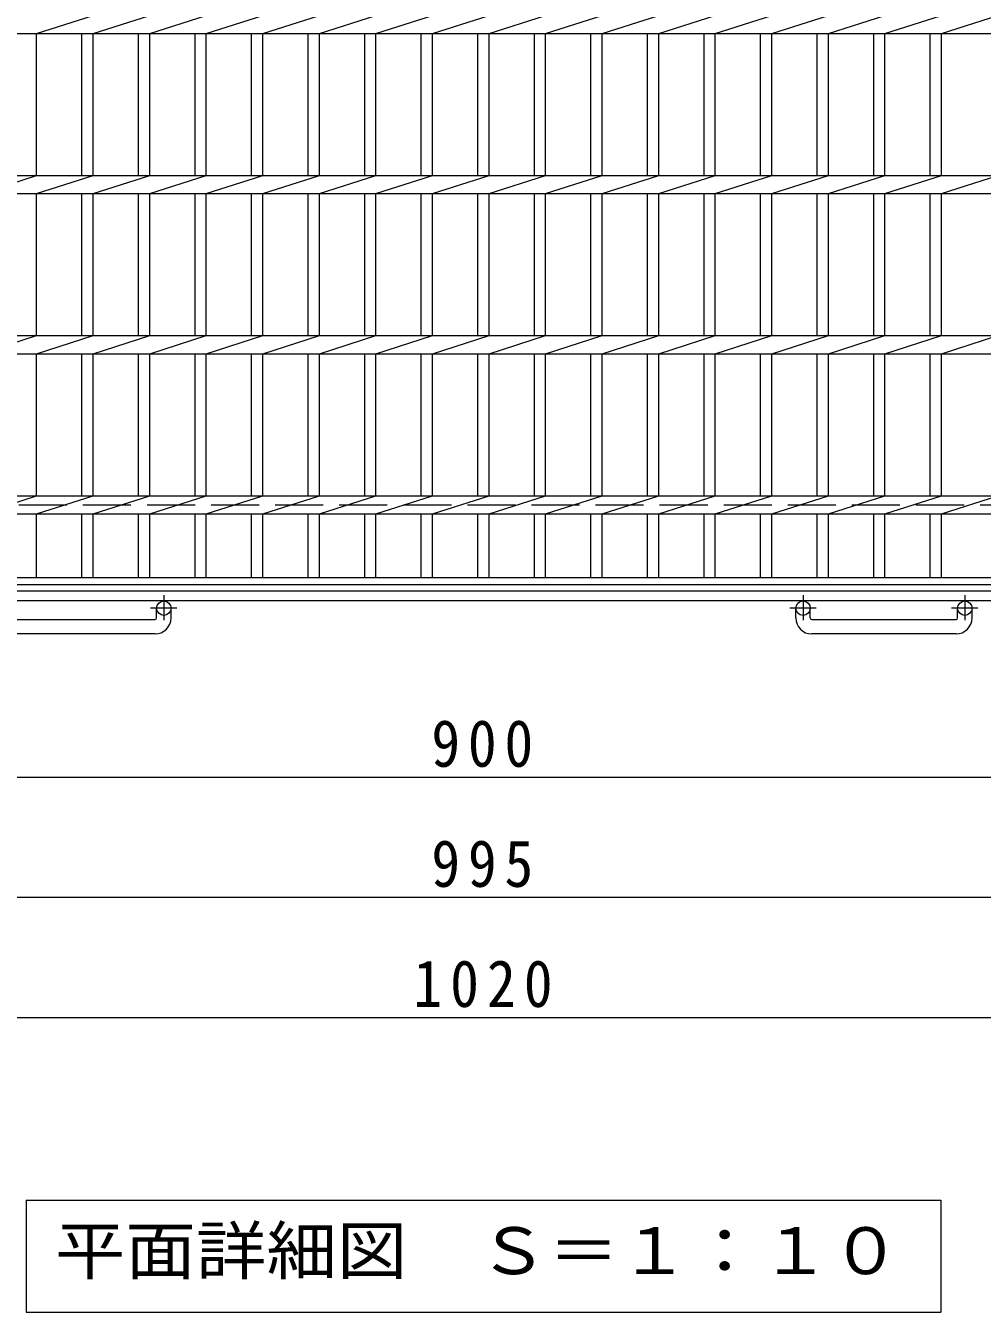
# Model space of a CAD drawing. Units: millimetres at full size, sheet at 1:10. Extents: x -1583 to 1722, y -1939 to 1679.
# Drawn here: x -1073 to -476, y 17 to 820 of the extents above; entities that cross this region are included whole.
import ezdxf
from ezdxf.enums import TextEntityAlignment as Align

# ---------------------------------------------------------------- set-up
doc = ezdxf.new("R2010")
doc.units = ezdxf.units.MM
doc.header["$LTSCALE"] = 10
doc.linetypes.add('CHAIN1', pattern=[8, 5, -1, 1, -1])
doc.linetypes.add('DASHED3', pattern=[4, 3, -1])
for name, color, linetype, lineweight in [('C-1', 2, 'Continuous', 9), ('C-2', 3, 'Continuous', 9), ('C-4', 7, 'Continuous', 9), ('C-5', 7, 'Continuous', 9)]:
    doc.layers.add(name, color=color, linetype=linetype, lineweight=lineweight)
doc.styles.add('ＭＳ ゴシック', font='')
doc.styles.get('ＭＳ ゴシック').set_extended_font_data('MS Gothic')

msp = doc.modelspace()

# ---------------------------------------------------------------- linework, layer by layer
at = {"layer": 'C-1'}
for p, q in [((-283.27, 467.31), (-1291.07, 467.31)), ((-277.07, 461.31), (-1297.07, 461.31)), ((-991.07, 450.71), (-991.07, 456.81)), ((-982.07, 450.71), (-982.07, 456.81)), ((-592.07, 450.71), (-592.07, 456.81)), ((-583.07, 450.71), (-583.07, 456.81)), ((-491.07, 450.71), (-491.07, 456.81)), ((-482.07, 450.71), (-482.07, 456.81)), ((-1082.07, 449.71), (-992.07, 449.71)), ((-582.07, 449.71), (-492.07, 449.71)), ((-992.07, 440.71), (-1082.07, 440.71)), ((-492.07, 440.71), (-582.07, 440.71))]:
    msp.add_line(p, q, dxfattribs=at)
at = {"layer": 'C-1', "linetype": 'CHAIN1'}
for p, q in [((-986.57, 464.92), (-986.57, 449.32)), ((-587.57, 464.92), (-587.57, 449.32)), ((-486.57, 464.92), (-486.57, 449.32)), ((-978.41, 456.81), (-994.81, 456.81)), ((-579.41, 456.81), (-595.81, 456.81)), ((-478.41, 456.81), (-494.81, 456.81))]:
    msp.add_line(p, q, dxfattribs=at)
at = {"layer": 'C-1', "linetype": 'DASHED3'}
msp.add_lwpolyline([(-337.07, 1421.31), (-1237.07, 1421.31), (-1237.07, 521.31), (-337.07, 521.31)], dxfattribs=at)
at = {"layer": 'C-1'}
for centre in [(-986.57, 456.81), (-587.57, 456.81), (-486.57, 456.81)]:
    msp.add_circle(centre, 4.5, dxfattribs=at)
for centre, radius, start, end in [((-992.07, 450.71), 10, 270, 0), ((-992.07, 450.71), 1, 270, 0), ((-582.07, 450.71), 10, 180, 270), ((-582.07, 450.71), 1, 180, 270), ((-492.07, 450.71), 10, 270, 0), ((-492.07, 450.71), 1, 270, 0)]:
    msp.add_arc(centre, radius, start, end, dxfattribs=at)
at = {"layer": 'C-2'}
for p, q in [((-1065.97, 815.66), (-1030.67, 826.96)), ((-1030.67, 815.66), (-995.37, 826.96)), ((-995.37, 815.66), (-960.07, 826.96)), ((-960.07, 815.66), (-924.77, 826.96)), ((-924.77, 815.66), (-889.47, 826.96)), ((-889.47, 815.66), (-854.17, 826.96)), ((-854.17, 815.66), (-818.87, 826.96)), ((-818.87, 815.66), (-783.57, 826.96)), ((-783.57, 815.66), (-748.27, 826.96)), ((-748.27, 815.66), (-712.97, 826.96)), ((-712.97, 815.66), (-677.67, 826.96)), ((-677.67, 815.66), (-642.37, 826.96)), ((-642.37, 815.66), (-607.07, 826.96)), ((-607.07, 815.66), (-571.77, 826.96)), ((-571.77, 815.66), (-536.47, 826.96)), ((-536.47, 815.66), (-501.17, 826.96)), ((-501.17, 815.66), (-465.87, 826.96)), ((-1284.57, 815.66), (-289.57, 815.66)), ((-1065.97, 726.96), (-1065.97, 815.66)), ((-1037.67, 726.96), (-1037.67, 815.66)), ((-1030.67, 726.96), (-1030.67, 815.66)), ((-1002.37, 726.96), (-1002.37, 815.66)), ((-995.37, 726.96), (-995.37, 815.66)), ((-967.07, 726.96), (-967.07, 815.66)), ((-960.07, 726.96), (-960.07, 815.66)), ((-931.77, 726.96), (-931.77, 815.66)), ((-924.77, 726.96), (-924.77, 815.66)), ((-896.47, 726.96), (-896.47, 815.66)), ((-889.47, 726.96), (-889.47, 815.66)), ((-861.17, 726.96), (-861.17, 815.66)), ((-854.17, 726.96), (-854.17, 815.66)), ((-825.87, 726.96), (-825.87, 815.66)), ((-818.87, 726.96), (-818.87, 815.66)), ((-790.57, 726.96), (-790.57, 815.66)), ((-783.57, 726.96), (-783.57, 815.66)), ((-755.27, 726.96), (-755.27, 815.66)), ((-748.27, 726.96), (-748.27, 815.66)), ((-719.97, 726.96), (-719.97, 815.66)), ((-712.97, 726.96), (-712.97, 815.66)), ((-684.67, 726.96), (-684.67, 815.66)), ((-677.67, 726.96), (-677.67, 815.66)), ((-649.37, 726.96), (-649.37, 815.66)), ((-642.37, 726.96), (-642.37, 815.66)), ((-614.07, 726.96), (-614.07, 815.66)), ((-607.07, 726.96), (-607.07, 815.66)), ((-578.77, 726.96), (-578.77, 815.66)), ((-571.77, 726.96), (-571.77, 815.66)), ((-543.47, 726.96), (-543.47, 815.66)), ((-536.47, 726.96), (-536.47, 815.66)), ((-508.17, 726.96), (-508.17, 815.66)), ((-501.17, 726.96), (-501.17, 815.66)), ((-1284.57, 726.96), (-289.57, 726.96)), ((-1101.27, 715.66), (-1065.97, 726.96)), ((-1065.97, 715.66), (-1030.67, 726.96)), ((-1030.67, 715.66), (-995.37, 726.96)), ((-995.37, 715.66), (-960.07, 726.96)), ((-960.07, 715.66), (-924.77, 726.96)), ((-924.77, 715.66), (-889.47, 726.96)), ((-889.47, 715.66), (-854.17, 726.96)), ((-854.17, 715.66), (-818.87, 726.96)), ((-818.87, 715.66), (-783.57, 726.96)), ((-783.57, 715.66), (-748.27, 726.96)), ((-748.27, 715.66), (-712.97, 726.96)), ((-712.97, 715.66), (-677.67, 726.96)), ((-677.67, 715.66), (-642.37, 726.96)), ((-642.37, 715.66), (-607.07, 726.96)), ((-607.07, 715.66), (-571.77, 726.96)), ((-571.77, 715.66), (-536.47, 726.96)), ((-536.47, 715.66), (-501.17, 726.96)), ((-501.17, 715.66), (-465.87, 726.96)), ((-1284.57, 715.66), (-289.57, 715.66)), ((-1065.97, 626.96), (-1065.97, 715.66)), ((-1037.67, 626.96), (-1037.67, 715.66)), ((-1030.67, 626.96), (-1030.67, 715.66)), ((-1002.37, 626.96), (-1002.37, 715.66)), ((-995.37, 626.96), (-995.37, 715.66)), ((-967.07, 626.96), (-967.07, 715.66)), ((-960.07, 626.96), (-960.07, 715.66)), ((-931.77, 626.96), (-931.77, 715.66)), ((-924.77, 626.96), (-924.77, 715.66)), ((-896.47, 626.96), (-896.47, 715.66)), ((-889.47, 626.96), (-889.47, 715.66)), ((-861.17, 626.96), (-861.17, 715.66)), ((-854.17, 626.96), (-854.17, 715.66)), ((-825.87, 626.96), (-825.87, 715.66)), ((-818.87, 626.96), (-818.87, 715.66)), ((-790.57, 626.96), (-790.57, 715.66)), ((-783.57, 626.96), (-783.57, 715.66)), ((-755.27, 626.96), (-755.27, 715.66)), ((-748.27, 626.96), (-748.27, 715.66)), ((-719.97, 626.96), (-719.97, 715.66)), ((-712.97, 626.96), (-712.97, 715.66)), ((-684.67, 626.96), (-684.67, 715.66)), ((-677.67, 626.96), (-677.67, 715.66)), ((-649.37, 626.96), (-649.37, 715.66)), ((-642.37, 626.96), (-642.37, 715.66)), ((-614.07, 626.96), (-614.07, 715.66)), ((-607.07, 626.96), (-607.07, 715.66)), ((-578.77, 626.96), (-578.77, 715.66)), ((-571.77, 626.96), (-571.77, 715.66)), ((-543.47, 626.96), (-543.47, 715.66)), ((-536.47, 626.96), (-536.47, 715.66)), ((-508.17, 626.96), (-508.17, 715.66)), ((-501.17, 626.96), (-501.17, 715.66)), ((-1284.57, 626.96), (-289.57, 626.96)), ((-1101.27, 615.66), (-1065.97, 626.96)), ((-1065.97, 615.66), (-1030.67, 626.96)), ((-1030.67, 615.66), (-995.37, 626.96)), ((-995.37, 615.66), (-960.07, 626.96)), ((-960.07, 615.66), (-924.77, 626.96)), ((-924.77, 615.66), (-889.47, 626.96)), ((-889.47, 615.66), (-854.17, 626.96)), ((-854.17, 615.66), (-818.87, 626.96)), ((-818.87, 615.66), (-783.57, 626.96)), ((-783.57, 615.66), (-748.27, 626.96)), ((-748.27, 615.66), (-712.97, 626.96)), ((-712.97, 615.66), (-677.67, 626.96)), ((-677.67, 615.66), (-642.37, 626.96)), ((-642.37, 615.66), (-607.07, 626.96)), ((-607.07, 615.66), (-571.77, 626.96)), ((-571.77, 615.66), (-536.47, 626.96)), ((-536.47, 615.66), (-501.17, 626.96)), ((-501.17, 615.66), (-465.87, 626.96)), ((-1284.57, 615.66), (-289.57, 615.66)), ((-1065.97, 526.96), (-1065.97, 615.66)), ((-1037.67, 526.96), (-1037.67, 615.66)), ((-1030.67, 526.96), (-1030.67, 615.66)), ((-1002.37, 526.96), (-1002.37, 615.66)), ((-995.37, 526.96), (-995.37, 615.66)), ((-967.07, 526.96), (-967.07, 615.66)), ((-960.07, 526.96), (-960.07, 615.66)), ((-931.77, 526.96), (-931.77, 615.66)), ((-924.77, 526.96), (-924.77, 615.66)), ((-896.47, 526.96), (-896.47, 615.66)), ((-889.47, 526.96), (-889.47, 615.66)), ((-861.17, 526.96), (-861.17, 615.66)), ((-854.17, 526.96), (-854.17, 615.66)), ((-825.87, 526.96), (-825.87, 615.66)), ((-818.87, 526.96), (-818.87, 615.66)), ((-790.57, 526.96), (-790.57, 615.66)), ((-783.57, 526.96), (-783.57, 615.66)), ((-755.27, 526.96), (-755.27, 615.66)), ((-748.27, 526.96), (-748.27, 615.66)), ((-719.97, 526.96), (-719.97, 615.66)), ((-712.97, 526.96), (-712.97, 615.66)), ((-684.67, 526.96), (-684.67, 615.66)), ((-677.67, 526.96), (-677.67, 615.66)), ((-649.37, 526.96), (-649.37, 615.66)), ((-642.37, 526.96), (-642.37, 615.66)), ((-614.07, 526.96), (-614.07, 615.66)), ((-607.07, 526.96), (-607.07, 615.66)), ((-578.77, 526.96), (-578.77, 615.66)), ((-571.77, 526.96), (-571.77, 615.66)), ((-543.47, 526.96), (-543.47, 615.66)), ((-536.47, 526.96), (-536.47, 615.66)), ((-508.17, 526.96), (-508.17, 615.66)), ((-501.17, 526.96), (-501.17, 615.66)), ((-1178.77, 526.96), (-395.37, 526.96)), ((-1101.27, 515.66), (-1065.97, 526.96)), ((-1065.97, 515.66), (-1030.67, 526.96)), ((-1030.67, 515.66), (-995.37, 526.96)), ((-995.37, 515.66), (-960.07, 526.96)), ((-960.07, 515.66), (-924.77, 526.96)), ((-924.77, 515.66), (-889.47, 526.96)), ((-889.47, 515.66), (-854.17, 526.96)), ((-854.17, 515.66), (-818.87, 526.96)), ((-818.87, 515.66), (-783.57, 526.96)), ((-783.57, 515.66), (-748.27, 526.96)), ((-748.27, 515.66), (-712.97, 526.96)), ((-712.97, 515.66), (-677.67, 526.96)), ((-677.67, 515.66), (-642.37, 526.96)), ((-642.37, 515.66), (-607.07, 526.96)), ((-607.07, 515.66), (-571.77, 526.96)), ((-571.77, 515.66), (-536.47, 526.96)), ((-536.47, 515.66), (-501.17, 526.96)), ((-501.17, 515.66), (-465.87, 526.96)), ((-1178.77, 515.66), (-395.37, 515.66)), ((-1065.97, 475.81), (-1065.97, 515.66)), ((-1037.67, 475.81), (-1037.67, 515.66)), ((-1030.67, 475.81), (-1030.67, 515.66)), ((-1002.37, 475.81), (-1002.37, 515.66)), ((-995.37, 475.81), (-995.37, 515.66)), ((-967.07, 475.81), (-967.07, 515.66)), ((-960.07, 475.81), (-960.07, 515.66)), ((-931.77, 475.81), (-931.77, 515.66)), ((-924.77, 475.81), (-924.77, 515.66)), ((-896.47, 475.81), (-896.47, 515.66)), ((-889.47, 475.81), (-889.47, 515.66)), ((-861.17, 475.81), (-861.17, 515.66)), ((-854.17, 475.81), (-854.17, 515.66)), ((-825.87, 475.81), (-825.87, 515.66)), ((-818.87, 475.81), (-818.87, 515.66)), ((-790.57, 475.81), (-790.57, 515.66)), ((-783.57, 475.81), (-783.57, 515.66)), ((-755.27, 475.81), (-755.27, 515.66)), ((-748.27, 475.81), (-748.27, 515.66)), ((-719.97, 475.81), (-719.97, 515.66)), ((-712.97, 475.81), (-712.97, 515.66)), ((-684.67, 475.81), (-684.67, 515.66)), ((-677.67, 475.81), (-677.67, 515.66)), ((-649.37, 475.81), (-649.37, 515.66)), ((-642.37, 475.81), (-642.37, 515.66)), ((-614.07, 475.81), (-614.07, 515.66)), ((-607.07, 475.81), (-607.07, 515.66)), ((-578.77, 475.81), (-578.77, 515.66)), ((-571.77, 475.81), (-571.77, 515.66)), ((-543.47, 475.81), (-543.47, 515.66)), ((-536.47, 475.81), (-536.47, 515.66)), ((-508.17, 475.81), (-508.17, 515.66)), ((-501.17, 475.81), (-501.17, 515.66)), ((-289.57, 475.81), (-1284.57, 475.81)), ((-289.57, 471.31), (-1284.57, 471.31))]:
    msp.add_line(p, q, dxfattribs=at)
at = {"layer": 'C-4'}
for p, q in [((-1237.07, 351.31), (-337.07, 351.31)), ((-1284.57, 276.31), (-289.57, 276.31)), ((-1297.07, 201.31), (-277.07, 201.31))]:
    msp.add_line(p, q, dxfattribs=at)
at = {"layer": 'C-5'}
for p, q in [((-1072.57, 87.16), (-501.57, 87.16)), ((-1072.57, 87.16), (-1072.57, 17.16)), ((-501.57, 87.16), (-501.57, 17.16)), ((-1072.57, 17.16), (-501.57, 17.16))]:
    msp.add_line(p, q, dxfattribs=at)

# ---------------------------------------------------------------- texts
at = {"layer": 'C-4', "color": 2, "char_height": 29.33, "attachment_point": 7, "style": 'ＭＳ ゴシック'}
for s, insert in [('\\T1.27;\\W0.9;900', (-819.57, 357.31)), ('\\T1.27;\\W0.9;995', (-819.57, 282.31)), ('\\T1.28;\\W0.9;1020', (-830.82, 207.31))]:
    msp.add_mtext(s, dxfattribs=dict(at, insert=insert))
at = {"layer": 'C-5', "color": 2, "style": 'ＭＳ ゴシック', "width": 1.1}
msp.add_text('平面詳細図\u3000Ｓ＝１：１０', height=29.33, dxfattribs=at).set_placement((-1054.57, 32.16), align=Align.BOTTOM_LEFT)

doc.saveas('drawing.dxf')
